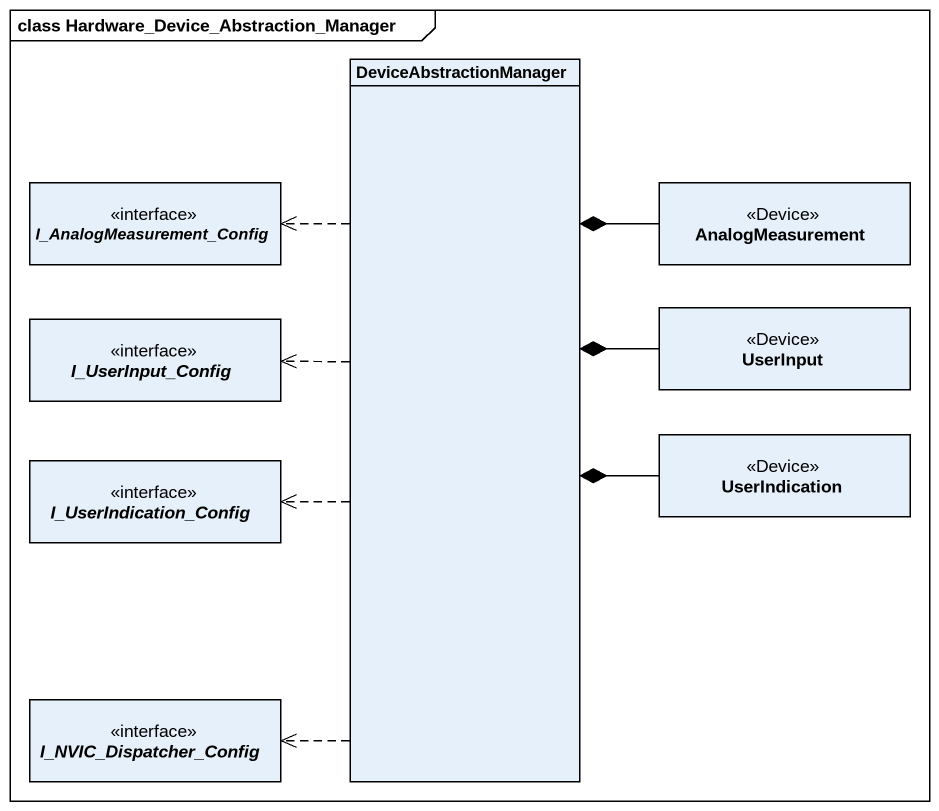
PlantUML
@startuml
mainframe class Hardware_Device_Abstraction_Manager
hide circle
hide empty members
class DeviceAbstractionManager
interface I_AnalogMeasurement_Config
class AnalogMeasurement <<Device>>
interface I_UserInput_Config
class UserInput <<Device>>
interface I_UserIndication_Config
class UserIndication <<Device>>
interface I_NVIC_Dispatcher_Config
DeviceAbstractionManager .up.> I_AnalogMeasurement_Config
DeviceAbstractionManager .left.> I_UserInput_Config
DeviceAbstractionManager .left.> I_UserIndication_Config
DeviceAbstractionManager ..> I_NVIC_Dispatcher_Config
AnalogMeasurement --* DeviceAbstractionManager
UserInput -left-* DeviceAbstractionManager
UserIndication -left-* DeviceAbstractionManager
@enduml
